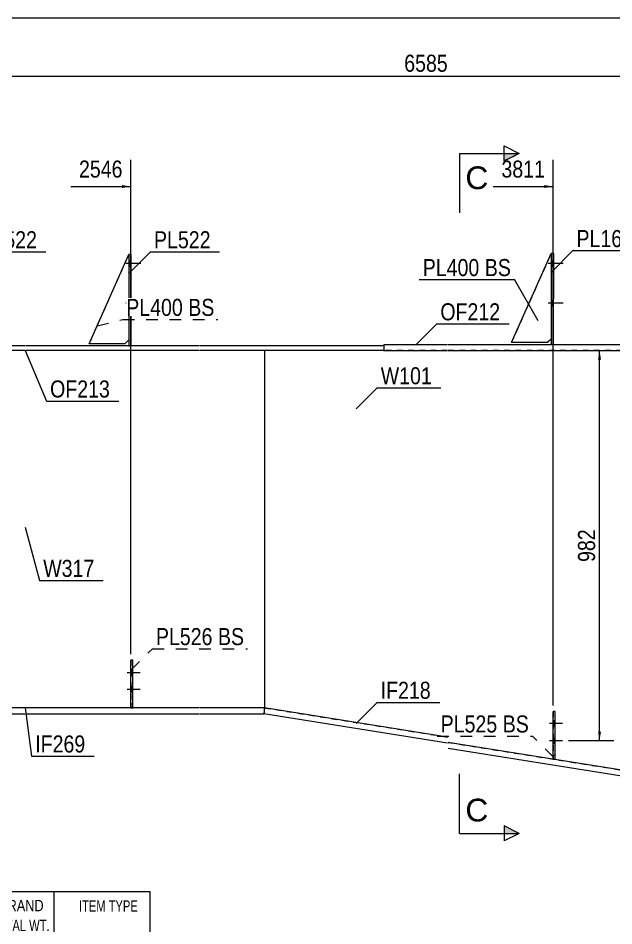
# Model space of a CAD drawing. Header units: millimetres. Extents: x -375 to 28, y -181 to 96.
# Drawn here: x -239.3 to -139.3, y -56.6 to 95.8 of the extents above; entities that cross this region are included whole.
import ezdxf

# ---------------------------------------------------------------- set-up
doc = ezdxf.new("R2010")
doc.units = ezdxf.units.MM
doc.linetypes.add('DXK_LINE_DOT1', pattern=[1.8814, 0.9407, -0.9407])
doc.linetypes.add('DXK_LINE_DOT2', pattern=[3.9198, 1.9599, -1.9599])
doc.styles.add('Arial', font='ARIAL.TTF', dxfattribs={"height": 0.2})
doc.styles.add('Arial Narrow', font='ARIALN.TTF', dxfattribs={"height": 0.2})

# ---------------------------------------------------------------- blocks, each defined once
blk = doc.blocks.new('Unknown-623466443-1210')
at = {"color": 5, "linetype": 'Continuous'}
blk.add_line((27.91, 95.82), (-372.09, 95.82), dxfattribs=at)
blk = doc.blocks.new('Part-623466443-2540 - 2048')
at = {"color": 2, "linetype": 'Continuous'}
for p, q in [((-227.36, 41.13), (-220.69, 56.13)), ((-220.69, 41.8), (-221.36, 41.13)), ((-221.36, 41.13), (-227.36, 41.13))]:
    blk.add_line(p, q, dxfattribs=at)
at = {"color": 7, "linetype": 'DXK_LINE_DOT1'}
blk.add_line((-220.69, 56.13), (-220.69, 41.8), dxfattribs=at)
blk = doc.blocks.new('Part-623466443-2091 - 2048')
at = {"color": 2, "linetype": 'Continuous'}
for p, q in [((-177.91, 41), (-167.24, 41)), ((-177.91, 41), (-177.91, 40)), ((-177.91, 40), (-167.24, 40)), ((-167.14, 41), (-137.95, 41)), ((-167.14, 40), (-137.95, 40)), ((-137.85, 41), (-27.18, 41)), ((-137.85, 40), (-27.18, 40)), ((-27.18, 41), (-27.18, 40))]:
    blk.add_line(p, q, dxfattribs=at)
blk = doc.blocks.new('Part-623466443-9484 - 2048')
at = {"color": 7, "linetype": 'DXK_LINE_DOT1'}
for p, q in [((-156.48, 41.33), (-149.81, 56.33)), ((-150.48, 41.33), (-156.48, 41.33)), ((-149.81, 42), (-150.48, 41.33))]:
    blk.add_line(p, q, dxfattribs=at)
blk = doc.blocks.new('Part-623466443-2113 - 2048')
at = {"color": 2, "linetype": 'Continuous'}
for p, q in [((-267.26, 40.8), (-325.49, 40.8)), ((-325.49, 40.8), (-325.49, 40)), ((-267.26, 40), (-325.49, 40)), ((-238.13, 40.8), (-267.16, 40.8)), ((-238.13, 40), (-267.16, 40)), ((-208.83, 40.8), (-238.03, 40.8)), ((-208.83, 40), (-238.03, 40)), ((-177.91, 40.8), (-208.73, 40.8)), ((-177.91, 40), (-208.73, 40))]:
    blk.add_line(p, q, dxfattribs=at)
at = {"color": 7, "linetype": 'DXK_LINE_DOT1'}
blk.add_line((-177.91, 40.8), (-177.91, 40), dxfattribs=at)
blk = doc.blocks.new('Part-623466443-2118 - 2048')
at = {"color": 2, "linetype": 'Continuous'}
blk.add_line((-197.91, 40), (-197.91, -20), dxfattribs=at)
at = {"color": 7, "linetype": 'DXK_LINE_DOT1'}
for p, q in [((-167.24, 40), (-197.91, 40)), ((-137.95, 40), (-167.14, 40)), ((-127.03, 40), (-137.85, 40)), ((-127.03, -40), (-127.03, 40)), ((-197.91, -20), (-167.24, -24.89)), ((-167.14, -25.8), (-137.95, -30.45)), ((-137.85, -38.27), (-127.03, -40))]:
    blk.add_line(p, q, dxfattribs=at)
blk = doc.blocks.new('Part-623466443-2123 - 2048')
at = {"color": 7, "linetype": 'DXK_LINE_DOT1'}
for p, q in [((-267.26, 40), (-325.49, 40)), ((-325.49, 40), (-325.49, -20)), ((-238.13, 40), (-267.16, 40)), ((-208.83, 40), (-238.03, 40)), ((-197.91, 40), (-208.73, 40)), ((-197.91, 40), (-197.91, -20)), ((-267.26, -20), (-325.49, -20)), ((-238.13, -20), (-267.16, -20)), ((-208.83, -20), (-238.03, -20)), ((-197.91, -20), (-208.73, -20))]:
    blk.add_line(p, q, dxfattribs=at)
blk = doc.blocks.new('Part-623466443-2128 - 2048')
at = {"color": 2, "linetype": 'Continuous'}
for p, q in [((-197.91, -20), (-198.07, -20.99)), ((-167.24, -25.9), (-198.07, -20.99)), ((-167.24, -24.89), (-197.91, -20)), ((-137.95, -30.45), (-167.14, -25.8)), ((-137.95, -31.46), (-167.14, -26.81)), ((-127.03, -40), (-137.85, -38.27)), ((-127.19, -40.99), (-137.85, -39.29)), ((-127.03, -40), (-127.19, -40.99))]:
    blk.add_line(p, q, dxfattribs=at)
blk = doc.blocks.new('Bolt-623466443-9497 - 2048')
at = {"linetype": 'Continuous'}
for points in [[(-149.15, -23.05), (-149.15, -22.11), (-149.49, -22.11), (-149.49, -23.05)], [(-149.16, -25.95), (-149.15, -25.02), (-149.49, -25.02), (-149.49, -25.95)]]:
    blk.add_hatch(color=3, dxfattribs=at).paths.add_polyline_path(points)
at = {"color": 3, "linetype": 'Continuous'}
for p, q in [((-150.12, -22.58), (-147.92, -22.58)), ((-149.49, -22.11), (-149.15, -22.11)), ((-149.49, -23.05), (-149.15, -23.05)), ((-150.12, -25.49), (-147.92, -25.49)), ((-149.49, -25.02), (-149.15, -25.02)), ((-149.49, -25.95), (-149.16, -25.95))]:
    blk.add_line(p, q, dxfattribs=at)
blk = doc.blocks.new('Part-623466443-2491 - 2048')
at = {"color": 2, "linetype": 'Continuous'}
for p, q in [((-156.48, 41.33), (-149.81, 56.33)), ((-150.48, 41.33), (-156.48, 41.33)), ((-149.81, 42), (-150.48, 41.33))]:
    blk.add_line(p, q, dxfattribs=at)
at = {"color": 7, "linetype": 'DXK_LINE_DOT1'}
blk.add_line((-149.81, 56.33), (-149.81, 42), dxfattribs=at)
blk = doc.blocks.new('Part-623466443-9475 - 2048')
at = {"color": 7, "linetype": 'DXK_LINE_DOT1'}
for p, q in [((-149.49, -20.62), (-149.49, -28.62)), ((-149.15, -20.62), (-149.49, -20.62)), ((-149.16, -28.62), (-149.15, -20.62)), ((-149.45, -28.62), (-149.16, -28.62))]:
    blk.add_line(p, q, dxfattribs=at)
blk = doc.blocks.new('Part-623466443-2388 - 2048')
at = {"color": 2, "linetype": 'Continuous'}
for p, q in [((-149.47, 56.33), (-149.81, 56.33)), ((-149.81, 56.33), (-149.81, 41)), ((-149.47, 56.33), (-149.48, 41))]:
    blk.add_line(p, q, dxfattribs=at)
at = {"color": 7, "linetype": 'DXK_LINE_DOT1'}
blk.add_line((-149.81, 41), (-149.48, 41), dxfattribs=at)
blk = doc.blocks.new('Part-623466443-2442 - 2048')
at = {"color": 2, "linetype": 'Continuous'}
for p, q in [((-267.26, -20), (-325.49, -20)), ((-325.49, -20), (-325.49, -21)), ((-325.49, -21), (-267.26, -21)), ((-238.13, -20), (-267.16, -20)), ((-267.16, -21), (-238.13, -21)), ((-208.83, -20), (-238.03, -20)), ((-238.03, -21), (-208.83, -21)), ((-197.91, -20), (-208.73, -20)), ((-208.73, -21), (-197.99, -21))]:
    blk.add_line(p, q, dxfattribs=at)
at = {"color": 7, "linetype": 'DXK_LINE_DOT1'}
for q in [(-197.99, -21), (-197.91, -20)]:
    blk.add_line((-197.91, -21), q, dxfattribs=at)
blk = doc.blocks.new('Part-623466443-2513 - 2048')
at = {"color": 2, "linetype": 'Continuous'}
for p, q in [((-149.49, -28.61), (-149.49, -20.62)), ((-149.15, -20.62), (-149.49, -20.62)), ((-149.16, -28.62), (-149.15, -20.62)), ((-149.45, -28.62), (-149.16, -28.62))]:
    blk.add_line(p, q, dxfattribs=at)
at = {"color": 7, "linetype": 'DXK_LINE_DOT1'}
for p, q in [((-149.49, -27.95), (-149.16, -27.95)), ((-149.49, -28.62), (-149.49, -28.61)), ((-149.49, -28.62), (-149.45, -28.62))]:
    blk.add_line(p, q, dxfattribs=at)
blk = doc.blocks.new('Part-623466443-2518 - 2048')
at = {"color": 2, "linetype": 'Continuous'}
for p, q in [((-220.36, 56.13), (-220.69, 56.13)), ((-220.69, 56.13), (-220.69, 40.8)), ((-220.36, 56.13), (-220.36, 40.8))]:
    blk.add_line(p, q, dxfattribs=at)
at = {"color": 7, "linetype": 'DXK_LINE_DOT1'}
blk.add_line((-220.69, 40.8), (-220.36, 40.8), dxfattribs=at)
blk = doc.blocks.new('Part-623466443-2562 - 2048')
at = {"color": 2, "linetype": 'Continuous'}
for p, q in [((-220.37, -19.98), (-220.37, -11.98)), ((-220.03, -11.98), (-220.37, -11.98)), ((-220.04, -19.98), (-220.03, -11.98)), ((-220.37, -19.98), (-220.04, -19.98))]:
    blk.add_line(p, q, dxfattribs=at)
at = {"color": 7, "linetype": 'DXK_LINE_DOT1'}
blk.add_line((-220.37, -19.31), (-220.04, -19.31), dxfattribs=at)
blk = doc.blocks.new('Bolt-623466443-2793 - 2048')
at = {"linetype": 'Continuous'}
for points in [[(-149.48, 54.2), (-149.47, 55.13), (-149.81, 55.13), (-149.81, 54.2)], [(-149.48, 54.2), (-149.47, 55.13), (-149.81, 55.13), (-149.81, 54.2)], [(-149.48, 54.2), (-149.47, 55.13), (-149.81, 55.13), (-149.81, 54.2)], [(-149.48, 47.53), (-149.48, 48.47), (-149.81, 48.47), (-149.81, 47.53)], [(-149.48, 47.53), (-149.48, 48.47), (-149.81, 48.47), (-149.81, 47.53)], [(-149.48, 47.53), (-149.48, 48.47), (-149.81, 48.47), (-149.81, 47.53)]]:
    blk.add_hatch(color=3, dxfattribs=at).paths.add_polyline_path(points)
at = {"color": 3, "linetype": 'Continuous'}
for p, q in [((-149.81, 55.13), (-149.47, 55.13)), ((-149.81, 55.13), (-149.47, 55.13)), ((-149.81, 55.13), (-149.47, 55.13)), ((-150.34, 54.67), (-147.81, 54.67)), ((-150.34, 54.67), (-147.81, 54.67)), ((-150.34, 54.67), (-147.81, 54.67)), ((-149.81, 54.2), (-149.48, 54.2)), ((-149.81, 54.2), (-149.48, 54.2)), ((-149.81, 54.2), (-149.48, 54.2)), ((-150.34, 48), (-147.81, 48)), ((-150.34, 48), (-147.81, 48)), ((-150.34, 48), (-147.81, 48)), ((-149.81, 48.47), (-149.48, 48.47)), ((-149.81, 48.47), (-149.48, 48.47)), ((-149.81, 48.47), (-149.48, 48.47)), ((-149.81, 47.53), (-149.48, 47.53)), ((-149.81, 47.53), (-149.48, 47.53)), ((-149.81, 47.53), (-149.48, 47.53))]:
    blk.add_line(p, q, dxfattribs=at)
blk = doc.blocks.new('Bolt-623466443-2800 - 2048')
at = {"linetype": 'Continuous'}
for points in [[(-220.36, 54.2), (-220.36, 55.13), (-220.69, 55.13), (-220.69, 54.2)], [(-220.36, 54.2), (-220.36, 55.13), (-220.69, 55.13), (-220.69, 54.2)], [(-220.36, 54.2), (-220.36, 55.13), (-220.69, 55.13), (-220.69, 54.2)], [(-220.36, 47.53), (-220.36, 48.47), (-220.69, 48.47), (-220.69, 47.53)], [(-220.36, 47.53), (-220.36, 48.47), (-220.69, 48.47), (-220.69, 47.53)], [(-220.36, 47.53), (-220.36, 48.47), (-220.69, 48.47), (-220.69, 47.53)]]:
    blk.add_hatch(color=3, dxfattribs=at).paths.add_polyline_path(points)
at = {"color": 3, "linetype": 'Continuous'}
for p, q in [((-220.69, 55.13), (-220.36, 55.13)), ((-220.69, 55.13), (-220.36, 55.13)), ((-220.69, 55.13), (-220.36, 55.13)), ((-221.22, 54.67), (-218.69, 54.67)), ((-221.22, 54.67), (-218.69, 54.67)), ((-221.22, 54.67), (-218.69, 54.67)), ((-220.69, 54.2), (-220.36, 54.2)), ((-220.69, 54.2), (-220.36, 54.2)), ((-220.69, 54.2), (-220.36, 54.2)), ((-221.22, 48), (-218.69, 48)), ((-221.22, 48), (-218.69, 48)), ((-221.22, 48), (-218.69, 48)), ((-220.69, 48.47), (-220.36, 48.47)), ((-220.69, 48.47), (-220.36, 48.47)), ((-220.69, 48.47), (-220.36, 48.47)), ((-220.69, 47.53), (-220.36, 47.53)), ((-220.69, 47.53), (-220.36, 47.53)), ((-220.69, 47.53), (-220.36, 47.53))]:
    blk.add_line(p, q, dxfattribs=at)
blk = doc.blocks.new('Part-623466443-9479 - 2048')
at = {"color": 7, "linetype": 'DXK_LINE_DOT1'}
for p, q in [((-220.37, -11.98), (-220.37, -19.98)), ((-220.03, -11.98), (-220.37, -11.98)), ((-220.04, -19.98), (-220.03, -11.98)), ((-220.37, -19.98), (-220.04, -19.98))]:
    blk.add_line(p, q, dxfattribs=at)
blk = doc.blocks.new('Part-623466443-9482 - 2048')
at = {"color": 7, "linetype": 'DXK_LINE_DOT1'}
for p, q in [((-227.36, 41.13), (-220.69, 56.13)), ((-220.69, 41.8), (-221.36, 41.13)), ((-221.36, 41.13), (-227.36, 41.13))]:
    blk.add_line(p, q, dxfattribs=at)
blk = doc.blocks.new('Bolt-623466443-9491 - 2048')
at = {"linetype": 'Continuous'}
for points in [[(-220.03, -14.51), (-220.03, -13.57), (-220.37, -13.57), (-220.37, -14.51)], [(-220.04, -17.31), (-220.04, -16.38), (-220.37, -16.38), (-220.37, -17.31)]]:
    blk.add_hatch(color=3, dxfattribs=at).paths.add_polyline_path(points)
at = {"color": 3, "linetype": 'Continuous'}
for p, q in [((-220.37, -13.57), (-220.03, -13.57)), ((-221, -14.04), (-218.8, -14.04)), ((-220.37, -14.51), (-220.03, -14.51)), ((-220.37, -16.38), (-220.04, -16.38)), ((-221, -16.85), (-218.8, -16.85)), ((-220.37, -17.31), (-220.04, -17.31))]:
    blk.add_line(p, q, dxfattribs=at)
blk = doc.blocks.new('Bolt-623466443-9503 - 2048')
at = {"color": 3, "linetype": 'DXK_LINE_DOT2'}
for p, q in [((-150.12, -22.58), (-147.92, -22.58)), ((-149.49, -22.11), (-149.15, -22.11)), ((-149.49, -23.05), (-149.15, -23.05)), ((-150.12, -25.49), (-147.92, -25.49)), ((-149.49, -25.02), (-149.15, -25.02)), ((-149.49, -25.95), (-149.16, -25.95))]:
    blk.add_line(p, q, dxfattribs=at)
blk = doc.blocks.new('Bolt-623466443-9506 - 2048')
at = {"color": 3, "linetype": 'DXK_LINE_DOT2'}
for p, q in [((-220.37, -13.57), (-220.03, -13.57)), ((-221, -14.04), (-218.8, -14.04)), ((-220.37, -14.51), (-220.03, -14.51)), ((-220.37, -16.38), (-220.04, -16.38)), ((-221, -16.85), (-218.8, -16.85)), ((-220.37, -17.31), (-220.04, -17.31))]:
    blk.add_line(p, q, dxfattribs=at)
blk = doc.blocks.new('StraightDimension-623466443-3392 - 2048')
at = {"color": 7, "linetype": 'Continuous'}
blk.add_line((-326.82, 86.07), (-14.84, 86.07), dxfattribs=at)
at = {"color": 0}
blk.add_wipeout([(-166.57, 86.22), (-166.57, 90.42), (-175.09, 90.42), (-175.09, 86.22)], dxfattribs=at)
at = {"color": 3, "style": 'Arial Narrow'}
blk.add_text('6585', height=2.863, dxfattribs=at).set_placement((-174.49, 86.82))
blk = doc.blocks.new('StraightDimension-623466443-3436 - 2048')
at = {"linetype": 'Continuous'}
for points in [[(-141.97, 38.5), (-141.72, 40), (-141.47, 38.5)], [(-141.47, -23.99), (-141.72, -25.49), (-141.97, -23.99)]]:
    blk.add_hatch(color=7, dxfattribs=at).paths.add_polyline_path(points)
at = {"color": 7, "linetype": 'Continuous'}
for p, q in [((-145.43, 40), (-139.32, 40)), ((-141.72, -25.49), (-141.72, 40)), ((-146.91, -25.49), (-139.32, -25.49))]:
    blk.add_line(p, q, dxfattribs=at)
at = {"color": 0}
blk.add_wipeout([(-141.87, 10.6), (-146.07, 10.6), (-146.07, 3.91), (-141.87, 3.91)], dxfattribs=at)
at = {"color": 3, "style": 'Arial Narrow'}
blk.add_text('982', height=2.863, rotation=90.0002, dxfattribs=at).set_placement((-142.47, 4.51))
blk = doc.blocks.new('StraightDimension-623466443-21393 - 2048')
at = {"linetype": 'Continuous'}
blk.add_hatch(color=7, dxfattribs=at).paths.add_polyline_path([(-150.99, 67.8), (-149.49, 67.55), (-150.99, 67.3)])
at = {"color": 7, "linetype": 'Continuous'}
for p, q in [((-149.49, -19.62), (-149.49, 72.05)), ((-159.55, 67.55), (-149.49, 67.55))]:
    blk.add_line(p, q, dxfattribs=at)
at = {"color": 0}
blk.add_wipeout([(-150.26, 68.45), (-150.26, 72.65), (-158.78, 72.65), (-158.78, 68.45)], dxfattribs=at)
at = {"color": 3, "style": 'Arial Narrow'}
blk.add_text('3811', height=2.863, dxfattribs=at).set_placement((-158.18, 69.05))
blk = doc.blocks.new('StraightDimension-623466443-21394 - 2048')
at = {"linetype": 'Continuous'}
blk.add_hatch(color=7, dxfattribs=at).paths.add_polyline_path([(-221.87, 67.8), (-220.37, 67.55), (-221.87, 67.3)])
at = {"color": 7, "linetype": 'Continuous'}
for p, q in [((-220.37, -10.98), (-220.37, 72.05)), ((-230.43, 67.55), (-220.37, 67.55))]:
    blk.add_line(p, q, dxfattribs=at)
at = {"color": 0}
blk.add_wipeout([(-221.14, 68.45), (-221.14, 72.65), (-229.66, 72.65), (-229.66, 68.45)], dxfattribs=at)
at = {"color": 3, "style": 'Arial Narrow'}
blk.add_text('2546', height=2.863, dxfattribs=at).set_placement((-229.06, 69.05))
blk = doc.blocks.new('CBS_BOM-623466443-21851')
at = {"color": 7, "linetype": 'Continuous'}
for p, q in [((-372.12, -58.81), (-372.12, -50.81)), ((-372.12, -50.81), (-217.2, -50.81)), ((-360.12, -58.81), (-360.12, -50.81)), ((-347.93, -58.81), (-347.93, -50.81)), ((-317.76, -58.81), (-317.76, -50.81)), ((-307.09, -58.81), (-307.09, -50.81)), ((-287.77, -58.81), (-287.77, -50.81)), ((-268.97, -58.81), (-268.97, -50.81)), ((-257.76, -58.81), (-257.76, -50.81)), ((-244.97, -58.81), (-244.97, -50.81)), ((-233.22, -58.81), (-233.22, -50.81)), ((-217.2, -50.82), (-217.2, -58.8)), ((-372.12, -58.81), (-217.2, -58.81)), ((-372.12, -63.61), (-372.12, -58.81)), ((-360.12, -63.61), (-360.12, -58.81)), ((-347.93, -63.61), (-347.93, -58.81)), ((-317.76, -63.61), (-317.76, -58.81)), ((-307.09, -63.61), (-307.09, -58.81)), ((-287.77, -63.61), (-287.77, -58.81)), ((-280.5, -63.61), (-280.5, -58.81)), ((-268.97, -63.61), (-268.97, -58.81)), ((-257.76, -63.61), (-257.76, -58.81)), ((-244.97, -63.61), (-244.97, -58.81)), ((-233.2, -63.61), (-233.2, -58.81)), ((-217.2, -58.81), (-217.2, -63.61)), ((-372.12, -68.41), (-372.12, -63.61)), ((-360.12, -63.61), (-217.2, -63.61)), ((-360.12, -68.41), (-360.12, -63.61)), ((-347.93, -68.41), (-347.93, -63.61)), ((-317.76, -68.41), (-317.76, -63.61)), ((-307.09, -68.41), (-307.09, -63.61)), ((-287.77, -68.41), (-287.77, -63.61)), ((-280.5, -68.41), (-280.5, -63.61)), ((-268.97, -68.41), (-268.97, -63.61)), ((-257.76, -68.41), (-257.76, -63.61)), ((-244.97, -68.41), (-244.97, -63.61)), ((-233.2, -68.41), (-233.2, -63.61)), ((-217.2, -63.61), (-217.2, -68.41)), ((-372.12, -73.21), (-372.12, -68.41)), ((-360.12, -68.41), (-217.2, -68.41)), ((-360.12, -73.21), (-360.12, -68.41)), ((-347.93, -73.21), (-347.93, -68.41)), ((-317.76, -73.21), (-317.76, -68.41)), ((-307.09, -73.21), (-307.09, -68.41)), ((-287.77, -73.21), (-287.77, -68.41)), ((-280.5, -73.21), (-280.5, -68.41)), ((-268.97, -73.21), (-268.97, -68.41)), ((-257.76, -73.21), (-257.76, -68.41)), ((-244.97, -73.21), (-244.97, -68.41)), ((-233.2, -73.21), (-233.2, -68.41)), ((-217.2, -68.41), (-217.2, -73.21)), ((-372.12, -78.01), (-372.12, -73.21)), ((-360.12, -73.21), (-217.2, -73.21)), ((-360.12, -78.01), (-360.12, -73.21)), ((-347.93, -78.01), (-347.93, -73.21)), ((-317.76, -78.01), (-317.76, -73.21)), ((-307.09, -78.01), (-307.09, -73.21)), ((-287.77, -78.01), (-287.77, -73.21)), ((-280.5, -78.01), (-280.5, -73.21)), ((-268.97, -78.01), (-268.97, -73.21)), ((-257.76, -78.01), (-257.76, -73.21)), ((-244.97, -78.01), (-244.97, -73.21)), ((-233.2, -78.01), (-233.2, -73.21)), ((-217.2, -73.21), (-217.2, -78.01)), ((-372.12, -82.81), (-372.12, -78.01)), ((-360.12, -78.01), (-217.2, -78.01)), ((-360.12, -82.81), (-360.12, -78.01)), ((-347.93, -82.81), (-347.93, -78.01)), ((-317.76, -82.81), (-317.76, -78.01)), ((-307.09, -82.81), (-307.09, -78.01)), ((-287.77, -82.81), (-287.77, -78.01)), ((-280.5, -82.81), (-280.5, -78.01)), ((-268.97, -82.81), (-268.97, -78.01)), ((-257.76, -82.81), (-257.76, -78.01)), ((-244.97, -82.81), (-244.97, -78.01)), ((-233.2, -82.81), (-233.2, -78.01)), ((-217.2, -78.01), (-217.2, -82.81)), ((-372.12, -87.61), (-372.12, -82.81)), ((-360.12, -82.81), (-217.2, -82.81)), ((-360.12, -87.61), (-360.12, -82.81)), ((-347.93, -87.61), (-347.93, -82.81)), ((-317.76, -87.61), (-317.76, -82.81)), ((-307.09, -87.61), (-307.09, -82.81)), ((-287.77, -87.61), (-287.77, -82.81)), ((-280.5, -87.61), (-280.5, -82.81)), ((-268.97, -87.61), (-268.97, -82.81)), ((-257.76, -87.61), (-257.76, -82.81)), ((-244.97, -87.61), (-244.97, -82.81)), ((-233.2, -87.61), (-233.2, -82.81)), ((-217.2, -82.81), (-217.2, -87.61)), ((-372.12, -92.41), (-372.12, -87.61)), ((-360.12, -87.61), (-217.2, -87.61)), ((-360.12, -92.41), (-360.12, -87.61)), ((-347.93, -92.41), (-347.93, -87.61)), ((-317.76, -92.41), (-317.76, -87.61)), ((-307.09, -92.41), (-307.09, -87.61)), ((-287.77, -92.41), (-287.77, -87.61)), ((-280.5, -92.41), (-280.5, -87.61)), ((-268.97, -92.41), (-268.97, -87.61)), ((-257.76, -92.41), (-257.76, -87.61)), ((-244.97, -92.41), (-244.97, -87.61)), ((-233.2, -92.41), (-233.2, -87.61)), ((-217.2, -87.61), (-217.2, -92.41)), ((-372.12, -97.21), (-372.12, -92.41)), ((-360.12, -92.41), (-217.2, -92.41)), ((-360.12, -97.21), (-360.12, -92.41)), ((-347.93, -97.21), (-347.93, -92.41)), ((-317.76, -97.21), (-317.76, -92.41)), ((-307.09, -97.21), (-307.09, -92.41)), ((-287.77, -97.21), (-287.77, -92.41)), ((-280.5, -97.21), (-280.5, -92.41)), ((-268.97, -97.21), (-268.97, -92.41)), ((-257.76, -97.21), (-257.76, -92.41)), ((-244.97, -97.21), (-244.97, -92.41)), ((-233.2, -97.21), (-233.2, -92.41)), ((-217.2, -92.41), (-217.2, -97.21)), ((-372.12, -102.01), (-372.12, -97.21)), ((-360.12, -97.21), (-217.2, -97.21)), ((-360.12, -102.01), (-360.12, -97.21)), ((-347.93, -102.01), (-347.93, -97.21)), ((-317.76, -102.01), (-317.76, -97.21)), ((-307.09, -102.01), (-307.09, -97.21)), ((-287.77, -102.01), (-287.77, -97.21)), ((-280.5, -102.01), (-280.5, -97.21)), ((-268.97, -102.01), (-268.97, -97.21)), ((-257.76, -102.01), (-257.76, -97.21)), ((-244.97, -102.01), (-244.97, -97.21)), ((-233.2, -102.01), (-233.2, -97.21)), ((-217.2, -97.21), (-217.2, -102.01)), ((-372.12, -106.81), (-372.12, -102.01)), ((-360.12, -102.01), (-217.2, -102.01)), ((-360.12, -106.81), (-360.12, -102.01)), ((-347.93, -106.81), (-347.93, -102.01)), ((-317.76, -106.81), (-317.76, -102.01)), ((-307.09, -106.81), (-307.09, -102.01)), ((-287.77, -106.81), (-287.77, -102.01)), ((-280.5, -106.81), (-280.5, -102.01)), ((-268.97, -106.81), (-268.97, -102.01)), ((-257.76, -106.81), (-257.76, -102.01)), ((-244.97, -106.81), (-244.97, -102.01)), ((-233.2, -106.81), (-233.2, -102.01)), ((-217.2, -102.01), (-217.2, -106.81)), ((-372.12, -111.61), (-372.12, -106.81)), ((-360.12, -106.81), (-217.2, -106.81)), ((-360.12, -111.61), (-360.12, -106.81)), ((-347.93, -111.61), (-347.93, -106.81)), ((-317.76, -111.61), (-317.76, -106.81)), ((-307.09, -111.61), (-307.09, -106.81)), ((-287.77, -111.61), (-287.77, -106.81)), ((-280.5, -111.61), (-280.5, -106.81)), ((-268.97, -111.61), (-268.97, -106.81)), ((-257.76, -111.61), (-257.76, -106.81)), ((-244.97, -111.61), (-244.97, -106.81)), ((-233.2, -111.61), (-233.2, -106.81)), ((-217.2, -106.81), (-217.2, -111.61)), ((-372.12, -116.41), (-372.12, -111.61)), ((-360.12, -111.61), (-217.2, -111.61)), ((-360.12, -116.41), (-360.12, -111.61)), ((-347.93, -116.41), (-347.93, -111.61)), ((-317.76, -116.41), (-317.76, -111.61)), ((-307.09, -116.41), (-307.09, -111.61)), ((-287.77, -116.41), (-287.77, -111.61)), ((-280.5, -116.41), (-280.5, -111.61)), ((-268.97, -116.41), (-268.97, -111.61)), ((-257.76, -116.41), (-257.76, -111.61)), ((-244.97, -116.41), (-244.97, -111.61)), ((-233.2, -116.41), (-233.2, -111.61)), ((-217.2, -111.61), (-217.2, -116.41)), ((-372.12, -121.21), (-372.12, -116.41)), ((-360.12, -116.41), (-217.2, -116.41)), ((-360.12, -121.21), (-360.12, -116.41)), ((-347.93, -121.21), (-347.93, -116.41)), ((-317.76, -121.21), (-317.76, -116.41)), ((-307.09, -121.21), (-307.09, -116.41)), ((-287.77, -121.21), (-287.77, -116.41)), ((-280.5, -121.21), (-280.5, -116.41)), ((-268.97, -121.21), (-268.97, -116.41)), ((-257.76, -121.21), (-257.76, -116.41)), ((-244.97, -121.21), (-244.97, -116.41)), ((-233.2, -121.21), (-233.2, -116.41)), ((-217.2, -116.41), (-217.2, -121.21)), ((-372.12, -126.01), (-372.12, -121.21)), ((-360.12, -121.21), (-217.2, -121.21)), ((-360.12, -126.01), (-360.12, -121.21)), ((-347.93, -126.01), (-347.93, -121.21)), ((-317.76, -126.01), (-317.76, -121.21)), ((-307.09, -126.01), (-307.09, -121.21)), ((-287.77, -126.01), (-287.77, -121.21)), ((-280.5, -126.01), (-280.5, -121.21)), ((-268.97, -126.01), (-268.97, -121.21)), ((-257.76, -126.01), (-257.76, -121.21)), ((-244.97, -126.01), (-244.97, -121.21)), ((-233.2, -126.01), (-233.2, -121.21)), ((-217.2, -121.21), (-217.2, -126.01)), ((-372.12, -130.81), (-372.12, -126.01)), ((-360.12, -126.01), (-217.2, -126.01)), ((-360.12, -130.81), (-360.12, -126.01)), ((-347.93, -130.81), (-347.93, -126.01)), ((-317.76, -130.81), (-317.76, -126.01)), ((-307.09, -130.81), (-307.09, -126.01)), ((-287.77, -130.81), (-287.77, -126.01)), ((-280.5, -130.81), (-280.5, -126.01)), ((-268.97, -130.81), (-268.97, -126.01)), ((-257.76, -130.81), (-257.76, -126.01)), ((-244.97, -130.81), (-244.97, -126.01)), ((-233.2, -130.81), (-233.2, -126.01)), ((-217.2, -126.01), (-217.2, -130.81)), ((-372.12, -135.61), (-372.12, -130.81)), ((-360.12, -130.81), (-217.2, -130.81)), ((-360.12, -135.61), (-360.12, -130.81)), ((-347.93, -135.61), (-347.93, -130.81)), ((-317.76, -135.61), (-317.76, -130.81)), ((-307.09, -135.61), (-307.09, -130.81)), ((-287.77, -135.61), (-287.77, -130.81)), ((-280.5, -135.61), (-280.5, -130.81)), ((-268.97, -135.61), (-268.97, -130.81)), ((-257.76, -135.61), (-257.76, -130.81)), ((-244.97, -135.61), (-244.97, -130.81)), ((-233.2, -135.61), (-233.2, -130.81)), ((-217.2, -130.81), (-217.2, -135.61)), ((-372.12, -140.41), (-372.12, -135.61)), ((-360.12, -135.61), (-217.2, -135.61)), ((-360.12, -140.41), (-360.12, -135.61)), ((-347.93, -140.41), (-347.93, -135.61)), ((-317.76, -140.41), (-317.76, -135.61)), ((-307.09, -140.41), (-307.09, -135.61)), ((-287.77, -140.41), (-287.77, -135.61)), ((-280.5, -140.41), (-280.5, -135.61)), ((-268.97, -140.41), (-268.97, -135.61)), ((-257.76, -140.41), (-257.76, -135.61)), ((-244.97, -140.41), (-244.97, -135.61)), ((-233.2, -140.41), (-233.2, -135.61)), ((-217.2, -135.61), (-217.2, -140.41)), ((-372.12, -145.21), (-372.12, -140.41)), ((-360.12, -140.41), (-217.2, -140.41)), ((-360.12, -145.21), (-360.12, -140.41)), ((-347.93, -145.21), (-347.93, -140.41)), ((-317.76, -145.21), (-317.76, -140.41)), ((-307.09, -145.21), (-307.09, -140.41)), ((-287.77, -145.21), (-287.77, -140.41)), ((-280.5, -145.21), (-280.5, -140.41)), ((-268.97, -145.21), (-268.97, -140.41)), ((-257.76, -145.21), (-257.76, -140.41)), ((-244.97, -145.21), (-244.97, -140.41)), ((-233.2, -145.21), (-233.2, -140.41)), ((-217.2, -140.41), (-217.2, -145.21)), ((-372.12, -150.01), (-372.12, -145.21)), ((-360.12, -145.21), (-217.2, -145.21)), ((-360.12, -150.01), (-360.12, -145.21)), ((-347.93, -150.01), (-347.93, -145.21)), ((-317.76, -150.01), (-317.76, -145.21)), ((-307.09, -150.01), (-307.09, -145.21)), ((-287.77, -150.01), (-287.77, -145.21)), ((-280.5, -150.01), (-280.5, -145.21)), ((-268.97, -150.01), (-268.97, -145.21)), ((-257.76, -150.01), (-257.76, -145.21)), ((-244.97, -150.01), (-244.97, -145.21)), ((-233.2, -150.01), (-233.2, -145.21)), ((-217.2, -145.21), (-217.2, -150.01)), ((-372.12, -154.81), (-372.12, -150.01)), ((-360.12, -150.01), (-217.2, -150.01)), ((-360.12, -154.81), (-360.12, -150.01)), ((-347.93, -154.81), (-347.93, -150.01)), ((-317.76, -154.81), (-317.76, -150.01)), ((-307.09, -154.81), (-307.09, -150.01)), ((-287.77, -154.81), (-287.77, -150.01)), ((-280.5, -154.81), (-280.5, -150.01)), ((-268.97, -154.81), (-268.97, -150.01)), ((-257.76, -154.81), (-257.76, -150.01)), ((-244.97, -154.81), (-244.97, -150.01)), ((-233.2, -154.81), (-233.2, -150.01)), ((-217.2, -150.01), (-217.2, -154.81)), ((-372.12, -159.61), (-372.12, -154.81)), ((-360.12, -154.81), (-217.2, -154.81)), ((-360.12, -159.61), (-360.12, -154.81)), ((-347.93, -159.61), (-347.93, -154.81)), ((-317.76, -159.61), (-317.76, -154.81)), ((-307.09, -159.61), (-307.09, -154.81)), ((-287.77, -159.61), (-287.77, -154.81)), ((-280.5, -159.61), (-280.5, -154.81)), ((-268.97, -159.61), (-268.97, -154.81)), ((-257.76, -159.61), (-257.76, -154.81)), ((-244.97, -159.61), (-244.97, -154.81)), ((-233.2, -159.61), (-233.2, -154.81)), ((-217.2, -154.81), (-217.2, -159.61)), ((-372.12, -164.41), (-372.12, -159.61)), ((-360.12, -159.61), (-217.2, -159.61)), ((-360.12, -164.41), (-360.12, -159.61)), ((-347.93, -164.41), (-347.93, -159.61)), ((-317.76, -164.41), (-317.76, -159.61)), ((-307.09, -164.41), (-307.09, -159.61)), ((-287.77, -164.41), (-287.77, -159.61)), ((-280.5, -164.41), (-280.5, -159.61)), ((-268.97, -164.41), (-268.97, -159.61)), ((-257.76, -164.41), (-257.76, -159.61)), ((-244.97, -164.41), (-244.97, -159.61)), ((-233.2, -164.41), (-233.2, -159.61)), ((-217.2, -159.61), (-217.2, -164.41)), ((-372.12, -169.21), (-372.12, -164.41)), ((-360.12, -164.41), (-217.2, -164.41)), ((-360.12, -169.21), (-360.12, -164.41)), ((-347.93, -169.21), (-347.93, -164.41)), ((-317.76, -169.21), (-317.76, -164.41)), ((-307.09, -169.21), (-307.09, -164.41)), ((-287.77, -169.21), (-287.77, -164.41)), ((-280.5, -169.21), (-280.5, -164.41)), ((-268.97, -169.21), (-268.97, -164.41)), ((-257.76, -169.21), (-257.76, -164.41)), ((-244.97, -169.21), (-244.97, -164.41)), ((-233.2, -169.21), (-233.2, -164.41)), ((-217.2, -164.41), (-217.2, -169.21)), ((-372.12, -174.01), (-372.12, -169.21)), ((-360.12, -169.21), (-217.2, -169.21)), ((-360.12, -174.01), (-360.12, -169.21)), ((-347.93, -174.01), (-347.93, -169.21)), ((-317.76, -174.01), (-317.76, -169.21)), ((-307.09, -174.01), (-307.09, -169.21)), ((-287.77, -174.01), (-287.77, -169.21)), ((-280.5, -174.01), (-280.5, -169.21)), ((-268.97, -174.01), (-268.97, -169.21)), ((-257.76, -174.01), (-257.76, -169.21)), ((-244.97, -174.01), (-244.97, -169.21)), ((-233.2, -174.01), (-233.2, -169.21)), ((-217.2, -169.21), (-217.2, -174.01)), ((-372.12, -181.21), (-372.12, -174.03)), ((-360.12, -174.01), (-217.2, -174.01)), ((-257.76, -181.21), (-257.76, -174.03)), ((-244.97, -181.21), (-244.97, -174.03)), ((-233.16, -181.21), (-233.16, -174.03)), ((-217.2, -174.01), (-217.2, -181.21)), ((-372.12, -181.21), (-217.2, -181.21))]:
    blk.add_line(p, q, dxfattribs=at)
at = {"color": 3, "linetype": 'Continuous', "style": 'Arial'}
for s, height, width, p in [('ASSEMBLY', 1.91, 0.7, (-371.44, -54.23)), ('ITEM', 1.91, 0.8, (-356.79, -54.23)), ('UNIT WT.', 1.91, 0.7, (-279.08, -54.31)), ('WT./ITEM', 1.91, 0.7, (-267.79, -54.31)), ('TOTAL WT.', 1.91, 0.7, (-255.85, -54.31)), ('GRAND', 1.91, 0.8, (-242.7, -54.15)), ('ITEM TYPE', 1.91, 0.7, (-229.06, -54.23)), ('DESCRIPTION', 1.9102, 0.8, (-345.6, -55.74)), ('LENGTH', 1.91, 0.7, (-316.66, -55.74)), ('MATERIAL', 1.91, 0.8, (-302.64, -55.79)), ('QTY.', 1.91, 0.8, (-286.25, -55.71)), ('MARK', 1.91, 0.8, (-369.12, -57.37)), ('NO.', 1.91, 0.8, (-355.93, -57.37)), ('IN Kgs', 1.91, 0.8, (-278.5, -57.45)), ('IN Kgs', 1.91, 0.8, (-266.75, -57.45)), ('IN Kgs', 1.91, 0.8, (-254.96, -57.45)), ('TOTAL WT.', 1.91, 0.7, (-243.96, -57.49))]:
    blk.add_text(s, height=height, dxfattribs=dict(at, width=width)).set_placement(p)
at = {"color": 7, "linetype": 'Continuous', "style": 'Arial'}
for s, width, p in [('IF218', 0.8, (-359.66, -62.17)), ('1906', 0.85, (-314.05, -62.17)), ('S355JR', 0.8, (-301.4, -62.17)), ('IF269', 0.8, (-359.66, -66.97)), ('3000', 0.85, (-314.05, -66.97)), ('S355JR', 0.8, (-301.4, -66.97)), ('OF212', 0.8, (-359.66, -71.77)), ('3080', 0.85, (-314.05, -71.77)), ('S355JR', 0.8, (-301.4, -71.77)), ('OF213', 0.8, (-359.66, -76.57)), ('3300', 0.85, (-314.05, -76.57)), ('S355JR', 0.8, (-301.4, -76.57)), ('PL100', 0.8, (-359.66, -81.37)), ('1175', 0.85, (-314.05, -81.37)), ('S355JR', 0.8, (-301.4, -81.37)), ('PL102', 0.8, (-359.66, -86.17)), ('981', 0.85, (-312.79, -86.17)), ('S355JR', 0.8, (-301.4, -86.17)), ('PL103', 0.8, (-359.66, -90.97)), ('207', 0.85, (-312.79, -90.97)), ('S355JR', 0.8, (-301.4, -90.97)), ('PL104', 0.8, (-359.66, -95.77)), ('1700', 0.85, (-314.05, -95.77)), ('S355JR', 0.8, (-301.4, -95.77)), ('PL105', 0.8, (-359.66, -100.57)), ('220', 0.85, (-312.79, -100.57)), ('S355JR', 0.8, (-301.4, -100.57)), ('PL130', 0.8, (-359.66, -105.37)), ('1140', 0.85, (-314.05, -105.37)), ('S355JR', 0.8, (-301.4, -105.37)), ('PL165', 0.8, (-359.66, -110.17)), ('230', 0.85, (-312.79, -110.17)), ('S355JR', 0.8, (-301.4, -110.17)), ('PL201', 0.8, (-359.66, -114.97)), ('150', 0.85, (-312.79, -114.97)), ('S355JR', 0.8, (-301.4, -114.97)), ('PL202', 0.8, (-359.66, -119.77)), ('130', 0.85, (-312.79, -119.77)), ('S355JR', 0.8, (-301.4, -119.77)), ('PL318', 0.8, (-359.66, -124.57)), ('190', 0.85, (-312.79, -124.57)), ('S355JR', 0.8, (-301.4, -124.57)), ('PL398', 0.8, (-359.66, -129.37)), ('418', 0.85, (-312.79, -129.37)), ('S355JR', 0.8, (-301.4, -129.37)), ('PL399', 0.8, (-359.66, -134.17)), ('281', 0.85, (-312.79, -134.17)), ('S355JR', 0.8, (-301.4, -134.17)), ('PL400', 0.8, (-359.66, -138.97)), ('225', 0.85, (-312.79, -138.97)), ('S355JR', 0.8, (-301.4, -138.97)), ('PL522', 0.8, (-359.66, -143.77)), ('230', 0.85, (-312.79, -143.77)), ('S355JR', 0.8, (-301.4, -143.77)), ('PL525', 0.8, (-359.66, -148.57)), ('120', 0.85, (-312.79, -148.57)), ('S355JR', 0.8, (-301.4, -148.57)), ('PL526', 0.8, (-359.66, -153.37)), ('120', 0.85, (-312.79, -153.37)), ('S355JR', 0.8, (-301.4, -153.37)), ('PL595', 0.8, (-359.66, -158.17)), ('292', 0.85, (-312.79, -158.17)), ('S355JR', 0.8, (-301.4, -158.17)), ('W101', 0.8, (-359.66, -162.97)), ('1882', 0.85, (-314.05, -162.97)), ('S355JR', 0.8, (-301.4, -162.97)), ('W139', 0.8, (-359.66, -167.77)), ('1432', 0.85, (-314.05, -167.77)), ('S355JR', 0.8, (-301.4, -167.77)), ('W317', 0.8, (-359.66, -172.57)), ('3000', 0.85, (-314.05, -172.57)), ('S355JR', 0.8, (-301.4, -172.57))]:
    blk.add_text(s, height=1.91, dxfattribs=dict(at, width=width)).set_placement(p)
for s, height, p in [('PL15*350', 1.91, (-346.68, -62.17)), ('1', 1.91, (-284.68, -62.17)), ('7.85', 1.91, (-275.21, -62.17)), ('78.55', 1.91, (-264.95, -62.17)), ('78.55', 1.91, (-252.24, -62.17)), ('PL15*250', 1.91, (-346.68, -66.97)), ('1', 1.91, (-284.68, -66.97)), ('7.85', 1.91, (-275.21, -66.97)), ('88.31', 1.91, (-264.95, -66.97)), ('88.31', 1.91, (-252.24, -66.97)), ('PL15*350', 1.91, (-346.68, -71.77)), ('1', 1.91, (-284.68, -71.77)), ('7.85', 1.91, (-275.21, -71.77)), ('126.94', 1.91, (-266.43, -71.77)), ('126.94', 1.91, (-253.72, -71.77)), ('PL12*250', 1.91, (-346.68, -76.57)), ('1', 1.91, (-284.68, -76.57)), ('7.85', 1.91, (-275.21, -76.57)), ('77.72', 1.91, (-264.95, -76.57)), ('77.72', 1.91, (-252.24, -76.57)), ('PLT12*142.5', 1.9102, (-346.68, -81.37)), ('2', 1.91, (-284.68, -81.37)), ('7.85', 1.91, (-275.21, -81.37)), ('15.78', 1.91, (-264.95, -81.37)), ('31.55', 1.91, (-252.24, -81.37)), ('PL15*300', 1.91, (-346.68, -86.17)), ('1', 1.91, (-284.68, -86.17)), ('7.85', 1.91, (-275.21, -86.17)), ('34.66', 1.91, (-264.95, -86.17)), ('34.66', 1.91, (-252.24, -86.17)), ('PLT10*178.4', 1.9102, (-346.68, -90.97)), ('1', 1.91, (-284.68, -90.97)), ('7.85', 1.91, (-275.21, -90.97)), ('1.46', 1.91, (-263.47, -90.97)), ('1.46', 1.91, (-250.75, -90.97)), ('PL25*450', 1.91, (-346.68, -95.77)), ('1', 1.91, (-284.68, -95.77)), ('7.85', 1.91, (-275.21, -95.77)), ('150.13', 1.91, (-266.43, -95.77)), ('150.13', 1.91, (-253.72, -95.77)), ('PLT14*200', 1.91, (-346.68, -100.57)), ('19', 1.91, (-285.42, -100.57)), ('7.85', 1.91, (-275.21, -100.57)), ('2.41', 1.91, (-263.47, -100.57)), ('45.83', 1.91, (-252.24, -100.57)), ('PL20*250', 1.91, (-346.68, -105.37)), ('1', 1.91, (-284.68, -105.37)), ('7.85', 1.91, (-275.21, -105.37)), ('44.74', 1.91, (-264.95, -105.37)), ('44.74', 1.91, (-252.24, -105.37)), ('PL5*170', 1.91, (-346.68, -110.17)), ('4', 1.91, (-284.68, -110.17)), ('7.85', 1.91, (-275.21, -110.17)), ('1.53', 1.91, (-263.47, -110.17)), ('6.14', 1.91, (-250.75, -110.17)), ('PL6*120', 1.91, (-346.68, -114.97)), ('1', 1.91, (-284.68, -114.97)), ('7.85', 1.91, (-275.21, -114.97)), ('0.85', 1.91, (-263.47, -114.97)), ('0.85', 1.91, (-250.75, -114.97)), ('PL10*100', 1.91, (-346.68, -119.77)), ('2', 1.91, (-284.68, -119.77)), ('7.85', 1.91, (-275.21, -119.77)), ('0.50', 1.91, (-263.47, -119.77)), ('1.00', 1.91, (-250.75, -119.77)), ('PL5*100', 1.91, (-346.68, -124.57)), ('1', 1.91, (-284.68, -124.57)), ('7.85', 1.91, (-275.21, -124.57)), ('0.75', 1.91, (-263.47, -124.57)), ('0.75', 1.91, (-250.75, -124.57)), ('PL12*244.5', 1.91, (-346.68, -129.37)), ('1', 1.91, (-284.68, -129.37)), ('7.85', 1.91, (-275.21, -129.37)), ('9.48', 1.91, (-263.47, -129.37)), ('9.48', 1.91, (-250.75, -129.37)), ('PL12*180.5', 1.91, (-346.68, -134.17)), ('1', 1.91, (-284.68, -134.17)), ('7.85', 1.91, (-275.21, -134.17)), ('3.08', 1.91, (-263.47, -134.17)), ('3.08', 1.91, (-250.75, -134.17)), ('PL5*100', 1.91, (-346.68, -138.97)), ('16', 1.91, (-285.42, -138.97)), ('7.85', 1.91, (-275.21, -138.97)), ('0.44', 1.91, (-263.47, -138.97)), ('7.03', 1.91, (-250.75, -138.97)), ('PL5*170', 1.91, (-346.68, -143.77)), ('4', 1.91, (-284.68, -143.77)), ('7.85', 1.91, (-275.21, -143.77)), ('1.53', 1.91, (-263.47, -143.77)), ('6.14', 1.91, (-250.75, -143.77)), ('PL5*120', 1.91, (-346.68, -148.57)), ('2', 1.91, (-284.68, -148.57)), ('7.85', 1.91, (-275.21, -148.57)), ('0.56', 1.91, (-263.47, -148.57)), ('1.13', 1.91, (-250.75, -148.57)), ('PL5*120', 1.91, (-346.68, -153.37)), ('4', 1.91, (-284.68, -153.37)), ('7.85', 1.91, (-275.21, -153.37)), ('0.56', 1.91, (-263.47, -153.37)), ('2.25', 1.91, (-250.75, -153.37)), ('PL12*189.7', 1.91, (-346.68, -158.17)), ('1', 1.91, (-284.68, -158.17)), ('7.85', 1.91, (-275.21, -158.17)), ('3.24', 1.91, (-263.47, -158.17)), ('3.24', 1.91, (-250.75, -158.17)), ('PLT10*1200', 1.91, (-346.68, -162.97)), ('1', 1.91, (-284.68, -162.97)), ('7.85', 1.91, (-275.21, -162.97)), ('155.15', 1.91, (-266.43, -162.97)), ('155.15', 1.91, (-253.72, -162.97)), ('PLT15*1200', 1.91, (-346.68, -167.77)), ('1', 1.91, (-284.68, -167.77)), ('7.85', 1.91, (-275.21, -167.77)), ('174.29', 1.91, (-266.43, -167.77)), ('174.29', 1.91, (-253.72, -167.77)), ('PLT8*900', 1.91, (-346.68, -172.57)), ('1', 1.91, (-284.68, -172.57)), ('7.85', 1.91, (-275.21, -172.57)), ('169.56', 1.91, (-266.43, -172.57)), ('169.56', 1.91, (-253.72, -172.57))]:
    blk.add_text(s, height=height, dxfattribs=at).set_placement(p)
at = {"color": 6, "linetype": 'Continuous', "style": 'Arial'}
for s, height, width, p in [('RF22 x 1', 2.292, 2.05, (-370.4, -179.02)), ('TOTAL IN Kgs.', 1.9102, 1.2, (-281.96, -178.41)), ('1219.99', 1.91, 1.3, (-257.23, -178.26)), ('121***', 1.91, 1.3, (-244.3, -178.1))]:
    blk.add_text(s, height=height, dxfattribs=dict(at, width=width)).set_placement(p)
blk.add_text('LIGHT_STEEL', height=1.4135, dxfattribs=at).set_placement((-231.95, -177.75))
blk = doc.blocks.new('Mark-623466443-2119 - 2048')
at = {"color": 0}
blk.add_wipeout([(-226.48, 2), (-226.48, 5), (-235.06, 5), (-235.06, 2)], dxfattribs=at)
blk.add_wipeout([(-226.48, 2), (-226.48, 5), (-235.06, 5), (-235.06, 2)], dxfattribs=at)
at = {"color": 7, "linetype": 'Continuous'}
for p, q in [((-238.1, 10.35), (-235.66, 1.4)), ((-235.66, 1.4), (-224.98, 1.4))]:
    blk.add_line(p, q, dxfattribs=at)
at = {"color": 3, "style": 'Arial Narrow'}
blk.add_text('W317', height=2.863, dxfattribs=at).set_placement((-235.06, 2))
blk = doc.blocks.new('Mark-623466443-2087 - 2048')
at = {"color": 0}
blk.add_wipeout([(-158.38, 45.08), (-158.38, 48.08), (-168.43, 48.08), (-168.43, 45.08)], dxfattribs=at)
blk.add_wipeout([(-158.38, 45.08), (-158.38, 48.08), (-168.43, 48.08), (-168.43, 45.08)], dxfattribs=at)
at = {"color": 7, "linetype": 'Continuous'}
for p, q in [((-172.56, 40.94), (-169.03, 44.48)), ((-169.03, 44.48), (-156.88, 44.48))]:
    blk.add_line(p, q, dxfattribs=at)
at = {"color": 3, "style": 'Arial Narrow'}
blk.add_text('OF212', height=2.863, dxfattribs=at).set_placement((-168.43, 45.08))
blk = doc.blocks.new('Mark-623466443-2109 - 2048')
at = {"color": 0}
blk.add_wipeout([(-223.86, 32.12), (-223.86, 35.12), (-233.91, 35.12), (-233.91, 32.12)], dxfattribs=at)
blk.add_wipeout([(-223.86, 32.12), (-223.86, 35.12), (-233.91, 35.12), (-233.91, 32.12)], dxfattribs=at)
at = {"color": 7, "linetype": 'Continuous'}
for p, q in [((-238.09, 40), (-234.51, 31.52)), ((-234.51, 31.52), (-222.36, 31.52))]:
    blk.add_line(p, q, dxfattribs=at)
at = {"color": 3, "style": 'Arial Narrow'}
blk.add_text('OF213', height=2.863, dxfattribs=at).set_placement((-233.91, 32.12))
blk = doc.blocks.new('Mark-623466443-2114 - 2048')
at = {"color": 0}
blk.add_wipeout([(-169.84, 34.34), (-169.84, 37.34), (-178.43, 37.34), (-178.43, 34.34)], dxfattribs=at)
blk.add_wipeout([(-169.84, 34.34), (-169.84, 37.34), (-178.43, 37.34), (-178.43, 34.34)], dxfattribs=at)
at = {"color": 7, "linetype": 'Continuous'}
for p, q in [((-182.56, 30.21), (-179.03, 33.74)), ((-179.03, 33.74), (-168.34, 33.74))]:
    blk.add_line(p, q, dxfattribs=at)
at = {"color": 3, "style": 'Arial Narrow'}
blk.add_text('W101', height=2.863, dxfattribs=at).set_placement((-178.43, 34.34))
blk = doc.blocks.new('Mark-623466443-2124 - 2048')
at = {"color": 0}
blk.add_wipeout([(-170.04, -18.47), (-170.04, -15.47), (-178.44, -15.47), (-178.44, -18.47)], dxfattribs=at)
blk.add_wipeout([(-170.04, -18.47), (-170.04, -15.47), (-178.44, -15.47), (-178.44, -18.47)], dxfattribs=at)
at = {"color": 7, "linetype": 'Continuous'}
for p, q in [((-182.58, -22.61), (-179.04, -19.07)), ((-179.04, -19.07), (-168.54, -19.07))]:
    blk.add_line(p, q, dxfattribs=at)
at = {"color": 3, "style": 'Arial Narrow'}
blk.add_text('IF218', height=2.863, dxfattribs=at).set_placement((-178.44, -18.47))
blk = doc.blocks.new('Mark-623466443-2416 - 2048')
at = {"color": 0}
blk.add_wipeout([(-236.1, 57.18), (-236.1, 60.18), (-245.6, 60.18), (-245.6, 57.18)], dxfattribs=at)
blk.add_wipeout([(-236.1, 57.18), (-236.1, 60.18), (-245.6, 60.18), (-245.6, 57.18)], dxfattribs=at)
at = {"color": 7, "linetype": 'Continuous'}
for p, q in [((-249.74, 53.05), (-246.2, 56.58)), ((-246.2, 56.58), (-234.6, 56.58))]:
    blk.add_line(p, q, dxfattribs=at)
at = {"color": 3, "style": 'Arial Narrow'}
blk.add_text('PL522', height=2.863, dxfattribs=at).set_placement((-245.6, 57.18))
blk = doc.blocks.new('Mark-623466443-2384 - 2048')
at = {"color": 0}
blk.add_wipeout([(-136.08, 57.38), (-136.08, 60.38), (-145.59, 60.38), (-145.59, 57.38)], dxfattribs=at)
blk.add_wipeout([(-136.08, 57.38), (-136.08, 60.38), (-145.59, 60.38), (-145.59, 57.38)], dxfattribs=at)
at = {"color": 7, "linetype": 'Continuous'}
for p, q in [((-149.72, 53.25), (-146.19, 56.78)), ((-146.19, 56.78), (-134.58, 56.78))]:
    blk.add_line(p, q, dxfattribs=at)
at = {"color": 3, "style": 'Arial Narrow'}
blk.add_text('PL165', height=2.863, dxfattribs=at).set_placement((-145.59, 57.38))
blk = doc.blocks.new('Mark-623466443-2438 - 2048')
at = {"color": 0}
blk.add_wipeout([(-227.99, -27.49), (-227.99, -24.49), (-236.4, -24.49), (-236.4, -27.49)], dxfattribs=at)
blk.add_wipeout([(-227.99, -27.49), (-227.99, -24.49), (-236.4, -24.49), (-236.4, -27.49)], dxfattribs=at)
at = {"color": 7, "linetype": 'Continuous'}
for p, q in [((-238.09, -20), (-237, -28.09)), ((-237, -28.09), (-226.49, -28.09))]:
    blk.add_line(p, q, dxfattribs=at)
at = {"color": 3, "style": 'Arial Narrow'}
blk.add_text('IF269', height=2.863, dxfattribs=at).set_placement((-236.4, -27.49))
blk = doc.blocks.new('Mark-623466443-2514 - 2048')
at = {"color": 0}
blk.add_wipeout([(-206.97, 57.18), (-206.97, 60.18), (-216.47, 60.18), (-216.47, 57.18)], dxfattribs=at)
blk.add_wipeout([(-206.97, 57.18), (-206.97, 60.18), (-216.47, 60.18), (-216.47, 57.18)], dxfattribs=at)
at = {"color": 7, "linetype": 'Continuous'}
for p, q in [((-220.61, 53.05), (-217.07, 56.58)), ((-217.07, 56.58), (-205.47, 56.58))]:
    blk.add_line(p, q, dxfattribs=at)
at = {"color": 3, "style": 'Arial Narrow'}
blk.add_text('PL522', height=2.863, dxfattribs=at).set_placement((-216.47, 57.18))
blk = doc.blocks.new('MarkSet-623466443-21595 - 2048')
at = {"color": 0}
for points in [[(-211.62, 45.82), (-211.62, 48.82), (-221.13, 48.82), (-221.13, 45.82)], [(-206.34, 45.82), (-206.34, 48.82), (-210.72, 48.82), (-210.72, 45.82)]]:
    blk.add_wipeout(points, dxfattribs=at)
for points in [[(-211.62, 45.82), (-211.62, 48.82), (-221.13, 48.82), (-221.13, 45.82)], [(-206.34, 45.82), (-206.34, 48.82), (-210.72, 48.82), (-210.72, 45.82)]]:
    blk.add_wipeout(points, dxfattribs=at)
at = {"color": 7, "linetype": 'DXK_LINE_DOT2'}
for p, q in [((-226.01, 44.15), (-221.73, 45.22)), ((-221.73, 45.22), (-205.74, 45.22))]:
    blk.add_line(p, q, dxfattribs=at)
at = {"color": 3, "style": 'Arial Narrow'}
for s, p in [('PL400', (-221.13, 45.82)), ('BS', (-210.72, 45.82))]:
    blk.add_text(s, height=2.863, dxfattribs=at).set_placement(p)
blk = doc.blocks.new('SectionMark-623466443-3632 - 2048')
at = {"linetype": 'Continuous'}
for points in [[(-157.73, 71.86), (-157.73, 73.11), (-155.23, 73.11)], [(-157.73, -41.07), (-157.73, -39.82), (-155.23, -41.07)]]:
    blk.add_hatch(color=30, dxfattribs=at).paths.add_polyline_path(points)
at = {"color": 30, "linetype": 'Continuous'}
for p, q in [((-157.73, 71.86), (-157.73, 74.36)), ((-157.73, 74.36), (-155.23, 73.11)), ((-165.23, 73.11), (-165.23, 63.11)), ((-165.23, 73.11), (-155.23, 73.11)), ((-155.23, 73.11), (-157.73, 71.86)), ((-165.23, -41.07), (-165.23, -31.07)), ((-165.23, -41.07), (-155.23, -41.07)), ((-155.23, -41.07), (-157.73, -39.82)), ((-157.73, -39.82), (-157.73, -42.32)), ((-155.23, -41.07), (-157.73, -42.32))]:
    blk.add_line(p, q, dxfattribs=at)
at = {"color": 0, "linetype": 'Continuous'}
for points in [[(-160.38, 67.11), (-160.38, 71.11), (-164.23, 71.11), (-164.23, 67.11)], [(-160.38, -39.07), (-160.38, -35.07), (-164.23, -35.07), (-164.23, -39.07)]]:
    blk.add_wipeout(points, dxfattribs=at)
at = {"color": 96, "linetype": 'Continuous', "style": 'Arial'}
for p in [(-164.23, 67.11), (-164.23, -39.07)]:
    blk.add_text('C', height=3.82, dxfattribs=at).set_placement(p)
blk = doc.blocks.new('MarkSet-623466443-13226 - 2048')
at = {"color": 0}
for points in [[(-158.86, -24.13), (-158.86, -21.13), (-168.37, -21.13), (-168.37, -24.13)], [(-153.58, -24.13), (-153.58, -21.13), (-157.96, -21.13), (-157.96, -24.13)]]:
    blk.add_wipeout(points, dxfattribs=at)
for points in [[(-158.86, -24.13), (-158.86, -21.13), (-168.37, -21.13), (-168.37, -24.13)], [(-153.58, -24.13), (-153.58, -21.13), (-157.96, -21.13), (-157.96, -24.13)]]:
    blk.add_wipeout(points, dxfattribs=at)
at = {"color": 7, "linetype": 'DXK_LINE_DOT2'}
for p in [(-168.97, -24.73), (-149.45, -28.27)]:
    blk.add_line(p, (-152.98, -24.73), dxfattribs=at)
at = {"color": 3, "style": 'Arial Narrow'}
for s, p in [('PL525', (-168.37, -24.13)), ('BS', (-157.96, -24.13))]:
    blk.add_text(s, height=2.863, dxfattribs=at).set_placement(p)
blk = doc.blocks.new('MarkSet-623466443-13249 - 2048')
at = {"color": 0}
for points in [[(-206.64, -9.46), (-206.64, -6.46), (-216.15, -6.46), (-216.15, -9.46)], [(-201.36, -9.46), (-201.36, -6.46), (-205.74, -6.46), (-205.74, -9.46)]]:
    blk.add_wipeout(points, dxfattribs=at)
for points in [[(-206.64, -9.46), (-206.64, -6.46), (-216.15, -6.46), (-216.15, -9.46)], [(-201.36, -9.46), (-201.36, -6.46), (-205.74, -6.46), (-205.74, -9.46)]]:
    blk.add_wipeout(points, dxfattribs=at)
at = {"color": 7, "linetype": 'DXK_LINE_DOT2'}
for p, q in [((-220.28, -13.6), (-216.75, -10.06)), ((-216.75, -10.06), (-200.76, -10.06))]:
    blk.add_line(p, q, dxfattribs=at)
at = {"color": 3, "style": 'Arial Narrow'}
for s, p in [('PL526', (-216.15, -9.46)), ('BS', (-205.74, -9.46))]:
    blk.add_text(s, height=2.863, dxfattribs=at).set_placement(p)
blk = doc.blocks.new('MarkSet-623466443-16187 - 2048')
at = {"color": 0}
for points in [[(-161.87, 52.51), (-161.87, 55.51), (-171.38, 55.51), (-171.38, 52.51)], [(-156.59, 52.51), (-156.59, 55.51), (-160.97, 55.51), (-160.97, 52.51)]]:
    blk.add_wipeout(points, dxfattribs=at)
for points in [[(-161.87, 52.51), (-161.87, 55.51), (-171.38, 55.51), (-171.38, 52.51)], [(-156.59, 52.51), (-156.59, 55.51), (-160.97, 55.51), (-160.97, 52.51)]]:
    blk.add_wipeout(points, dxfattribs=at)
at = {"color": 7, "linetype": 'Continuous'}
for p in [(-171.98, 51.91), (-151.99, 44.98)]:
    blk.add_line(p, (-155.99, 51.91), dxfattribs=at)
at = {"color": 3, "style": 'Arial Narrow'}
for s, p in [('PL400', (-171.38, 52.51)), ('BS', (-160.97, 52.51))]:
    blk.add_text(s, height=2.863, dxfattribs=at).set_placement(p)

msp = doc.modelspace()

# ---------------------------------------------------------------- block references
for name in ['Unknown-623466443-1210', 'Part-623466443-2540 - 2048', 'Part-623466443-9482 - 2048', 'Bolt-623466443-2800 - 2048', 'Part-623466443-2518 - 2048', 'Part-623466443-9484 - 2048', 'Part-623466443-2491 - 2048', 'Bolt-623466443-2793 - 2048', 'Part-623466443-2388 - 2048', 'Part-623466443-2113 - 2048', 'Part-623466443-2123 - 2048', 'Part-623466443-2118 - 2048', 'Part-623466443-2091 - 2048', 'Part-623466443-2562 - 2048', 'Part-623466443-9479 - 2048', 'Bolt-623466443-9491 - 2048', 'Bolt-623466443-9506 - 2048', 'Part-623466443-2442 - 2048', 'Part-623466443-2128 - 2048', 'Part-623466443-9475 - 2048', 'Part-623466443-2513 - 2048', 'Bolt-623466443-9497 - 2048', 'Bolt-623466443-9503 - 2048', 'CBS_BOM-623466443-21851']:
    msp.add_blockref(name, (0, 0))

# ---------------------------------------------------------------- next in the draw order: block references
msp.add_blockref('StraightDimension-623466443-3392 - 2048', (0, 0))

# ---------------------------------------------------------------- next in the draw order: block references
for name in ['StraightDimension-623466443-21394 - 2048', 'StraightDimension-623466443-21393 - 2048', 'Mark-623466443-2416 - 2048', 'StraightDimension-623466443-3436 - 2048', 'Mark-623466443-2114 - 2048', 'Mark-623466443-2124 - 2048', 'Mark-623466443-2438 - 2048']:
    msp.add_blockref(name, (0, 0))

# ---------------------------------------------------------------- next in the draw order: block references
for name in ['Mark-623466443-2514 - 2048', 'Mark-623466443-2384 - 2048', 'MarkSet-623466443-21595 - 2048', 'Mark-623466443-2087 - 2048', 'Mark-623466443-2109 - 2048', 'Mark-623466443-2119 - 2048', 'MarkSet-623466443-13249 - 2048']:
    msp.add_blockref(name, (0, 0))

# ---------------------------------------------------------------- next in the draw order: block references
msp.add_blockref('SectionMark-623466443-3632 - 2048', (0, 0))

# ---------------------------------------------------------------- next in the draw order: block references
for name in ['MarkSet-623466443-16187 - 2048', 'MarkSet-623466443-13226 - 2048']:
    msp.add_blockref(name, (0, 0))

doc.saveas('drawing.dxf')
